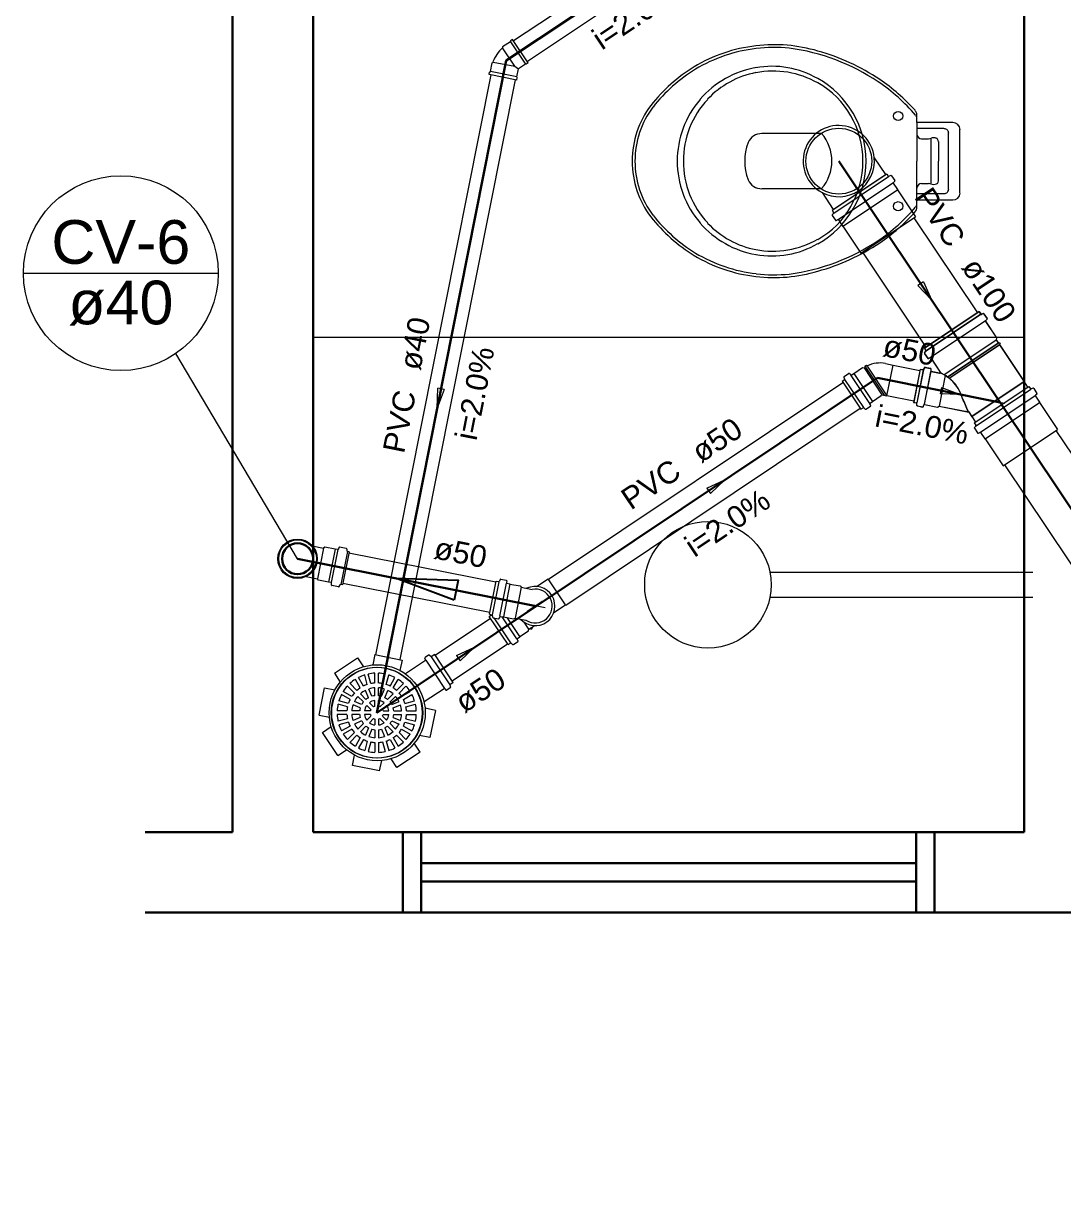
# Model space of a CAD drawing. Header units: inches. Extents: x -27 to 114, y -35 to 60.
# Drawn here: x 60.137 to 61.819, y -31.109 to -29.215 of the extents above; entities that cross this region are included whole.
import ezdxf

# ---------------------------------------------------------------- set-up
doc = ezdxf.new("R2010")
doc.units = ezdxf.units.IN
doc.header["$LTSCALE"] = 10
doc.header["$MEASUREMENT"] = 0
for name, color, linetype, lineweight in [('CV-Colunas', 6, 'Continuous', 30), ('CV-Indicação coluna', 5, 'Continuous', 20), ('CV-Sentido tubo', 8, 'Continuous', 20), ('CV-Seção tubo', 160, 'Continuous', 20), ('CV-Textos coluna', 7, 'Continuous', 20), ('CV-Textos tubo', 7, 'Continuous', 20), ('CV-Tubos detalhe', 6, 'Continuous', 30), ('Simbolos', 160, 'Continuous', 20), ('Simbolos_int', 5, 'Continuous', 5), ('TQ-Sentido tubo', 8, 'Continuous', 20), ('TQ-Seção tubo', 160, 'Continuous', 20), ('TQ-Textos tubo', 7, 'Continuous', 20), ('TQ-Tubos detalhe', 6, 'Continuous', 30), ('xeixo', 3, 'Continuous', 20), ('xjanela-porta', 253, 'Continuous', 30), ('xmoveis', 253, 'Continuous', 20), ('xparede', 7, 'Continuous', 30)]:
    doc.layers.add(name, color=color, linetype=linetype, lineweight=lineweight)
doc.styles.add('Arial', font='arial.ttf')
doc.dimstyles.get("Standard").update_dxf_attribs({"dimtxt": 0.18, "dimasz": 0.18, "dimexe": 0.18, "dimexo": 0.0625, "dimgap": 0.09, "dimtad": 0, "dimtih": 1, "dimtoh": 1, "dimdec": 4, "dimzin": 0, "dimdsep": 46, "dimtxsty": 'Standard', "dimcen": 0.09, "dimadec": 0, "dimazin": 0, "dimtfac": 1, "dimtdec": 4, "dimtofl": 0, "dimtmove": 0, "dimatfit": 3, "dimfxl": 0, "dimtolj": 1, "dimtzin": 0, "dimarcsym": 0})

# ---------------------------------------------------------------- blocks, each defined once
blk = doc.blocks.new('_Closed')
at = {"color": 0, "linetype": 'ByBlock', "lineweight": -2}
for p, q in [((-1, 0.166667), (0, 0)), ((-1, 0.166667), (-1, -0.166667)), ((0, 0), (-1, -0.166667)), ((0, 0), (-1, 0))]:
    blk.add_line(p, q, dxfattribs=at)

msp = doc.modelspace()

# ---------------------------------------------------------------- linework, layer by layer
at = {"layer": 'CV-Colunas', "linetype": 'Continuous'}
msp.add_circle((60.5802, -30.0804), 0.025, dxfattribs=at)
at = {"layer": 'CV-Indicação coluna'}
for p, q in [((60.137, -29.6185), (60.452, -29.6185)), ((60.5802, -30.0804), (60.3836, -29.7483))]:
    msp.add_line(p, q, dxfattribs=at)
msp.add_circle((60.2945, -29.6185), 0.1575, dxfattribs=at)
at = {"layer": 'CV-Seção tubo'}
for p, q in [((60.9007, -30.1185), (60.663, -30.0714)), ((60.891, -30.1675), (60.6533, -30.1204))]:
    msp.add_line(p, q, dxfattribs=at)
at = {"layer": 'CV-Tubos detalhe'}
msp.add_line((60.9661, -30.1569), (60.5802, -30.0804), dxfattribs=at)
at = {"layer": 'Simbolos'}
for p, q in [((60.9118, -29.2527), (60.9115, -29.2544)), ((60.9243, -29.2444), (60.9118, -29.2527)), ((60.9246, -29.243), (60.9243, -29.2444)), ((60.9279, -29.2407), (60.9246, -29.243)), ((60.9532, -29.2786), (60.9279, -29.2407)), ((60.892, -29.2927), (60.8949, -29.2782)), ((60.8949, -29.2782), (60.8963, -29.2772)), ((60.89, -29.2974), (60.8907, -29.2936)), ((60.9347, -29.3063), (60.89, -29.2974)), ((60.8907, -29.2936), (60.892, -29.2927)), ((60.9346, -29.3012), (60.9373, -29.288)), ((60.9485, -29.2805), (60.9373, -29.288)), ((60.9499, -29.2808), (60.9485, -29.2805)), ((60.9532, -29.2786), (60.9499, -29.2808)), ((60.9355, -29.3024), (60.9346, -29.3012)), ((60.9347, -29.3063), (60.9355, -29.3024)), ((61.5125, -29.4319), (61.5307, -29.4591)), ((61.4443, -29.5169), (61.5328, -29.4577)), ((61.5328, -29.4577), (61.5353, -29.4615)), ((61.5394, -29.4608), (61.5365, -29.4619)), ((61.5406, -29.4613), (61.5457, -29.4689)), ((61.5432, -29.4733), (61.55, -29.4835)), ((61.5454, -29.4703), (61.5435, -29.4719)), ((61.55, -29.4835), (61.55, -29.4838)), ((61.55, -29.4838), (61.579, -29.5273)), ((61.4281, -29.4883), (61.4464, -29.5155)), ((61.4443, -29.5169), (61.4468, -29.5207)), ((61.4446, -29.5242), (61.4467, -29.5219)), ((61.4446, -29.5254), (61.4497, -29.5331)), ((61.4511, -29.5334), (61.4533, -29.5322)), ((61.4547, -29.5325), (61.4615, -29.5427)), ((61.4615, -29.5427), (61.4618, -29.5428)), ((61.4618, -29.5428), (61.4909, -29.5862)), ((61.6821, -29.6811), (61.5936, -29.7403)), ((61.6822, -29.6807), (61.5937, -29.7399)), ((61.6821, -29.6811), (61.6846, -29.6848)), ((61.6822, -29.6807), (61.6847, -29.6845)), ((61.6887, -29.6842), (61.6858, -29.6852)), ((61.6888, -29.6839), (61.6859, -29.6849)), ((61.6899, -29.6846), (61.695, -29.6923)), ((61.69, -29.6843), (61.6951, -29.692)), ((61.6948, -29.6937), (61.6928, -29.6953)), ((61.6948, -29.6933), (61.6929, -29.6949)), ((61.6925, -29.6967), (61.7103, -29.7233)), ((61.6926, -29.6963), (61.7104, -29.7229)), ((61.7103, -29.7233), (61.7095, -29.7265)), ((61.7095, -29.7265), (61.713, -29.7317)), ((61.7104, -29.7229), (61.7096, -29.7262)), ((61.7096, -29.7262), (61.713, -29.7314)), ((61.713, -29.7314), (61.7144, -29.7308)), ((61.713, -29.7317), (61.7144, -29.7311)), ((61.7144, -29.7308), (61.7161, -29.7333)), ((61.7144, -29.7311), (61.716, -29.7336)), ((61.5936, -29.7403), (61.5961, -29.744)), ((61.5937, -29.7399), (61.5962, -29.7437)), ((61.5939, -29.7476), (61.596, -29.7453)), ((61.5939, -29.7485), (61.5991, -29.7561)), ((61.5939, -29.7488), (61.599, -29.7565)), ((61.594, -29.7472), (61.5961, -29.7449)), ((61.7148, -29.7344), (61.716, -29.7336)), ((61.7148, -29.7344), (61.7548, -29.7943)), ((61.7149, -29.7341), (61.7161, -29.7333)), ((61.7149, -29.7341), (61.7549, -29.7939)), ((61.4962, -29.7719), (61.4983, -29.7705)), ((61.4976, -29.7692), (61.4999, -29.7676)), ((61.4983, -29.7705), (61.4976, -29.7692)), ((61.501, -29.7687), (61.4999, -29.7676)), ((61.5307, -29.7646), (61.5429, -29.7672)), ((61.5947, -29.7708), (61.6033, -29.7723)), ((61.6004, -29.7568), (61.6026, -29.7556)), ((61.6005, -29.7564), (61.6027, -29.7552)), ((61.604, -29.7559), (61.6193, -29.7787)), ((61.6041, -29.7555), (61.6194, -29.7784)), ((61.4635, -29.7869), (61.4645, -29.7898)), ((61.4639, -29.7857), (61.4712, -29.7808)), ((61.4724, -29.7809), (61.4741, -29.783)), ((61.4755, -29.7833), (61.4795, -29.7807)), ((61.4795, -29.7807), (61.4936, -29.7712)), ((61.4936, -29.7712), (61.4962, -29.7719)), ((61.5869, -29.7739), (61.5762, -29.8277)), ((61.587, -29.7736), (61.5763, -29.8273)), ((61.5869, -29.7739), (61.5911, -29.7747)), ((61.587, -29.7736), (61.5911, -29.7744)), ((61.5937, -29.7715), (61.5922, -29.7743)), ((61.5938, -29.7711), (61.5923, -29.7739)), ((61.5947, -29.7711), (61.6032, -29.7726)), ((61.604, -29.7739), (61.6039, -29.7764)), ((61.6041, -29.7735), (61.604, -29.776)), ((61.6046, -29.7774), (61.6181, -29.7801)), ((61.6047, -29.7771), (61.6182, -29.7798)), ((61.4606, -29.7933), (61.4641, -29.7909)), ((61.4606, -29.7933), (61.4908, -29.8386)), ((61.6742, -29.8608), (61.7627, -29.8016)), ((61.7548, -29.7943), (61.7606, -29.803)), ((61.7627, -29.8016), (61.7652, -29.8054)), ((61.7693, -29.8048), (61.7664, -29.8058)), ((61.7705, -29.8052), (61.7756, -29.8129)), ((61.5058, -29.8286), (61.5097, -29.826)), ((61.5097, -29.826), (61.5239, -29.8166)), ((61.5239, -29.8166), (61.5238, -29.816)), ((61.5251, -29.8152), (61.533, -29.8168)), ((61.5762, -29.8277), (61.5804, -29.8285)), ((61.5763, -29.8273), (61.5805, -29.8281)), ((61.7731, -29.8172), (61.7799, -29.8274)), ((61.7754, -29.8142), (61.7734, -29.8158)), ((61.7799, -29.8274), (61.7799, -29.8278)), ((61.4908, -29.8386), (61.4944, -29.8363)), ((61.4979, -29.8384), (61.4956, -29.8363)), ((61.4991, -29.8385), (61.5064, -29.8336)), ((61.5068, -29.8325), (61.5055, -29.83)), ((61.5816, -29.8325), (61.5813, -29.8294)), ((61.5816, -29.8322), (61.5814, -29.829)), ((61.5823, -29.8332), (61.5908, -29.8351)), ((61.5824, -29.8329), (61.5909, -29.8347)), ((61.5922, -29.8344), (61.5929, -29.8319)), ((61.5923, -29.8341), (61.5929, -29.8315)), ((61.5939, -29.8312), (61.6151, -29.8354)), ((61.594, -29.8308), (61.6151, -29.835)), ((61.6151, -29.835), (61.6174, -29.8335)), ((61.6151, -29.8354), (61.6174, -29.8339)), ((61.6174, -29.8335), (61.6655, -29.8429)), ((61.6174, -29.8339), (61.6654, -29.8432)), ((61.6654, -29.8432), (61.6704, -29.8507)), ((61.6655, -29.8429), (61.6705, -29.8504)), ((61.7799, -29.8278), (61.8089, -29.8712)), ((61.6705, -29.8504), (61.6765, -29.8593)), ((61.6742, -29.8608), (61.6767, -29.8646)), ((61.6745, -29.8681), (61.6766, -29.8658)), ((61.6745, -29.8694), (61.6796, -29.877)), ((61.681, -29.8773), (61.6832, -29.8761)), ((61.6846, -29.8764), (61.6914, -29.8866)), ((61.6914, -29.8866), (61.6918, -29.8867)), ((61.6918, -29.8867), (61.7208, -29.9301)), ((60.604, -30.0594), (60.6221, -30.063)), ((60.6245, -30.0614), (60.6221, -30.063)), ((60.6409, -30.0647), (60.6245, -30.0614)), ((60.6412, -30.0648), (60.6409, -30.0647)), ((60.6451, -30.0655), (60.6412, -30.0648)), ((60.647, -30.0621), (60.6463, -30.0647)), ((60.659, -30.0637), (60.6482, -30.0616)), ((60.6635, -30.0692), (60.6529, -30.1226)), ((60.6598, -30.0646), (60.6599, -30.0677)), ((60.6635, -30.0692), (60.6608, -30.0686)), ((60.5942, -30.109), (60.6123, -30.1126)), ((60.6139, -30.1149), (60.6123, -30.1126)), ((60.6303, -30.1182), (60.6139, -30.1149)), ((60.6306, -30.1182), (60.6303, -30.1182)), ((60.6345, -30.119), (60.6306, -30.1182)), ((60.635, -30.1229), (60.6353, -30.1202)), ((60.6466, -30.126), (60.6358, -30.1238)), ((60.6477, -30.1254), (60.6491, -30.1226)), ((60.6529, -30.1226), (60.6502, -30.1221)), ((60.8905, -30.1702), (60.9011, -30.1165)), ((60.9011, -30.1165), (60.9053, -30.1173)), ((60.9079, -30.114), (60.9065, -30.1168)), ((60.9091, -30.1135), (60.9176, -30.115)), ((60.9185, -30.1163), (60.9181, -30.1189)), ((60.9188, -30.12), (60.9233, -30.1209)), ((60.9233, -30.1209), (60.9236, -30.1213)), ((60.9236, -30.1213), (60.9401, -30.1244)), ((60.9401, -30.1244), (60.9415, -30.1264)), ((60.9415, -30.1264), (60.9593, -30.1302)), ((60.9665, -30.1251), (60.9852, -30.1126)), ((60.9947, -30.1673), (61.0134, -30.1548)), ((60.8901, -30.1737), (60.8939, -30.1712)), ((60.9206, -30.2193), (60.8901, -30.1737)), ((60.8905, -30.1702), (60.8948, -30.1709)), ((60.8958, -30.1751), (60.8955, -30.1719)), ((60.8966, -30.1757), (60.9053, -30.1775)), ((60.9063, -30.1768), (60.9071, -30.1744)), ((60.9084, -30.1736), (60.9129, -30.1745)), ((60.9129, -30.1745), (60.9131, -30.1743)), ((60.9131, -30.1743), (60.9295, -30.1778)), ((60.9295, -30.1778), (60.9318, -30.1762)), ((60.9318, -30.1762), (60.9495, -30.1798)), ((60.9395, -30.2066), (60.9396, -30.2063)), ((60.9396, -30.2063), (60.9535, -30.1969)), ((60.9535, -30.1969), (60.9542, -30.1944)), ((60.9542, -30.1944), (60.9627, -30.1887)), ((60.9562, -30.193), (60.9571, -30.1942)), ((60.9571, -30.1942), (60.9596, -30.1926)), ((60.9589, -30.1912), (60.9596, -30.1926)), ((60.9206, -30.2193), (60.9243, -30.2168)), ((60.9279, -30.2189), (60.9256, -30.2168)), ((60.9291, -30.219), (60.9364, -30.2141)), ((60.9366, -30.2127), (60.9355, -30.2105)), ((60.9357, -30.2091), (60.9395, -30.2066)), ((60.6397, -30.2655), (60.6772, -30.2407)), ((60.6772, -30.2407), (60.6868, -30.255)), ((60.7052, -30.2353), (60.7018, -30.252)), ((60.7052, -30.2353), (60.7492, -30.2443)), ((60.7492, -30.2443), (60.7458, -30.2609)), ((60.7872, -30.2437), (60.7859, -30.2412)), ((60.7919, -30.2363), (60.7863, -30.2401)), ((60.7961, -30.239), (60.7932, -30.2364)), ((60.8019, -30.2351), (60.7961, -30.239)), ((60.832, -30.2805), (60.8019, -30.2351)), ((60.7869, -30.245), (60.7546, -30.2665)), ((60.6397, -30.2655), (60.6492, -30.2799)), ((60.832, -30.2805), (60.8262, -30.2844)), ((60.615, -30.3332), (60.6239, -30.2892)), ((60.6239, -30.2892), (60.6405, -30.2926)), ((60.817, -30.2905), (60.7847, -30.3119)), ((60.8184, -30.2908), (60.8201, -30.2929)), ((60.827, -30.2893), (60.8214, -30.293)), ((60.8262, -30.2844), (60.8274, -30.2881)), ((60.615, -30.3332), (60.6316, -30.3366)), ((60.8031, -30.3255), (60.7864, -30.3221)), ((60.8031, -30.3255), (60.7941, -30.3695)), ((60.6203, -30.3612), (60.6347, -30.3516)), ((60.6452, -30.3987), (60.6203, -30.3612)), ((60.7941, -30.3695), (60.7775, -30.3662)), ((60.6452, -30.3987), (60.6596, -30.3891)), ((60.7783, -30.3932), (60.7408, -30.4181)), ((60.7783, -30.3932), (60.7688, -30.3788)), ((60.6688, -30.4145), (60.6722, -30.3978)), ((60.7129, -30.4234), (60.6688, -30.4145)), ((60.7129, -30.4234), (60.7162, -30.4068)), ((60.7408, -30.4181), (60.7313, -30.4037))]:
    msp.add_line(p, q, dxfattribs=at)
for centre, radius in [((60.5802, -30.0804), 0.0318), ((60.709, -30.3294), 0.0777)]:
    msp.add_circle(centre, radius, dxfattribs=at)
for centre, radius, start, end in [((60.9509, -29.2972), 0.0584, 132.696, 159.831), ((61.4552, -29.4374), 0.0576, 5.5475, 241.978), ((61.4552, -29.4374), 0.0576, 241.978, 5.5475), ((61.5361, -29.4609), 0.001, 213.763, 288.763), ((61.5398, -29.4618), 0.001, 33.7626, 108.763), ((61.5441, -29.4728), 0.001, 128.763, 213.763), ((61.5449, -29.4695), 0.001, 308.763, 33.7626), ((61.4454, -29.5249), 0.001, 138.763, 213.763), ((61.4459, -29.5212), 0.001, 318.763, 33.7626), ((61.4505, -29.5326), 0.001, 213.763, 298.763), ((61.4539, -29.5331), 0.001, 33.7626, 118.763), ((61.6855, -29.6843), 0.001, 213.763, 288.763), ((61.6855, -29.6839), 0.001, 213.763, 288.763), ((61.6891, -29.6852), 0.001, 33.7626, 108.763), ((61.6891, -29.6848), 0.001, 33.7626, 108.763), ((61.6934, -29.6958), 0.001, 128.762, 213.763), ((61.6942, -29.6929), 0.001, 308.763, 33.7626), ((61.6943, -29.6925), 0.001, 308.763, 33.7626), ((61.6934, -29.6961), 0.001, 128.762, 213.763), ((61.5947, -29.7482), 0.001, 138.763, 213.763), ((61.5948, -29.7479), 0.001, 138.763, 213.763), ((61.5953, -29.7446), 0.001, 318.763, 33.7626), ((61.5953, -29.7442), 0.001, 318.763, 33.7626), ((61.5217, -29.8111), 0.0473, 79.162, 116.116), ((61.5945, -29.7718), 0.001, 78.7627, 153.763), ((61.5946, -29.7715), 0.001, 78.7621, 153.762), ((61.5999, -29.7559), 0.001, 213.763, 298.762), ((61.5999, -29.7556), 0.001, 213.763, 298.762), ((61.6032, -29.7564), 0.001, 33.7626, 118.763), ((61.6032, -29.7561), 0.001, 33.7626, 118.762), ((61.4644, -29.7865), 0.001, 123.718, 198.718), ((61.4635, -29.7901), 0.001, 303.718, 18.7179), ((61.4717, -29.7817), 0.001, 38.7177, 123.718), ((61.475, -29.7825), 0.001, 218.718, 303.718), ((61.5914, -29.7739), 0.001, 258.762, 333.762), ((61.5915, -29.7736), 0.001, 258.763, 333.763), ((61.603, -29.7737), 0.001, 353.763, 78.7621), ((61.6031, -29.7733), 0.001, 353.763, 78.7627), ((61.6048, -29.7764), 0.001, 173.762, 258.763), ((61.6049, -29.776), 0.001, 173.763, 258.763), ((61.6185, -29.7789), 0.001, 258.763, 33.7626), ((61.6185, -29.7793), 0.001, 258.762, 33.7626), ((61.5861, -29.8487), 0.0765, 43.2134, 64.255), ((61.5862, -29.8484), 0.0765, 43.2134, 64.255), ((61.5905, -29.8395), 0.0674, 15.8951, 40.208), ((61.5904, -29.8398), 0.0674, 15.8951, 40.208), ((61.766, -29.8048), 0.001, 213.763, 288.763), ((61.7697, -29.8057), 0.001, 33.7626, 108.763), ((61.5249, -29.8162), 0.001, 78.7178, 168.718), ((61.2599, -30.0063), 0.4367, 22.0311, 25.1193), ((61.2599, -30.0067), 0.4367, 22.0311, 25.1193), ((61.774, -29.8167), 0.001, 128.763, 213.763), ((61.7748, -29.8134), 0.001, 308.763, 33.7626), ((61.4949, -29.8371), 0.001, 48.7177, 123.718), ((61.4986, -29.8377), 0.001, 228.718, 303.718), ((61.5063, -29.8295), 0.001, 123.718, 208.718), ((61.5059, -29.8328), 0.001, 303.718, 28.7179), ((61.5804, -29.8294), 0.001, 3.7626, 78.7621), ((61.5805, -29.829), 0.001, 3.7626, 78.7627), ((61.5825, -29.8322), 0.001, 183.763, 258.763), ((61.5825, -29.8325), 0.001, 183.763, 258.763), ((61.591, -29.834), 0.001, 258.763, 343.763), ((61.5911, -29.8337), 0.001, 258.762, 343.762), ((61.5937, -29.8322), 0.001, 78.7627, 163.763), ((61.5938, -29.8319), 0.001, 78.7621, 163.762), ((61.6646, -29.8438), 0.001, 33.7626, 89.4945), ((61.6647, -29.8434), 0.001, 33.7626, 89.4945), ((61.6758, -29.8651), 0.001, 318.763, 33.7626), ((61.6753, -29.8688), 0.001, 138.763, 213.763), ((61.6804, -29.8765), 0.001, 213.763, 298.763), ((61.6838, -29.877), 0.001, 33.7626, 118.763), ((60.6453, -30.0645), 0.001, 258.7908, 343.7908), ((60.648, -30.0625), 0.001, 78.7908, 163.7908), ((60.6588, -30.0647), 0.001, 3.7908, 78.7908), ((60.661, -30.0677), 0.001, 183.7908, 258.7908), ((60.6343, -30.12), 0.001, 353.7908, 78.7908), ((60.636, -30.1229), 0.001, 173.7908, 258.7908), ((60.6468, -30.125), 0.001, 258.7908, 333.7908), ((60.65, -30.1231), 0.001, 78.7908, 153.7908), ((60.9056, -30.1165), 0.001, 258.78, 333.78), ((60.9088, -30.1144), 0.001, 78.7799, 153.78), ((60.9174, -30.1161), 0.001, 353.78, 78.7798), ((60.919, -30.1189), 0.001, 173.78, 258.78), ((60.9645, -30.1568), 0.0273, 236.733, 100.827), ((60.8933, -30.1704), 0.001, 303.78, 337.351), ((60.8946, -30.1719), 0.001, 3.7799, 78.7799), ((60.8969, -30.1749), 0.001, 183.78, 258.78), ((60.9053, -30.1766), 0.001, 258.78, 343.78), ((60.9082, -30.1746), 0.001, 78.7799, 163.78), ((60.9249, -30.2176), 0.001, 48.7799, 123.78), ((60.9285, -30.2181), 0.001, 228.78, 303.78), ((60.9363, -30.2099), 0.001, 123.78, 208.78), ((60.9358, -30.2133), 0.001, 303.78, 28.7799), ((60.7868, -30.2409), 0.001, 123.535, 208.535), ((60.7864, -30.2442), 0.001, 303.535, 28.5351), ((60.7925, -30.2372), 0.001, 48.5351, 123.535), ((60.7961, -30.2377), 0.001, 228.535, 303.535), ((60.8176, -30.2913), 0.001, 38.5351, 123.535), ((60.8208, -30.2921), 0.001, 218.535, 303.535), ((60.8274, -30.2848), 0.001, 123.535, 198.535), ((60.8264, -30.2884), 0.001, 303.535, 18.5351)]:
    msp.add_arc(centre, radius, start, end, dxfattribs=at)
at = {"layer": 'Simbolos_int'}
for p, q in [((60.9314, -29.2841), (60.9115, -29.2544)), ((60.9243, -29.2444), (60.9485, -29.2805)), ((60.8963, -29.2772), (60.9314, -29.2841)), ((60.9346, -29.3012), (60.892, -29.2927)), ((60.9314, -29.2841), (60.9339, -29.2857)), ((60.9339, -29.2857), (60.9373, -29.288)), ((61.4464, -29.5155), (61.5307, -29.4591)), ((61.4472, -29.5213), (61.5357, -29.4621)), ((61.4543, -29.5319), (61.5428, -29.4727)), ((61.4618, -29.5428), (61.55, -29.4838)), ((61.4909, -29.5862), (61.579, -29.5273)), ((61.685, -29.6855), (61.5965, -29.7446)), ((61.6851, -29.6851), (61.5966, -29.7443)), ((61.6921, -29.6961), (61.6036, -29.7552)), ((61.6922, -29.6957), (61.6037, -29.7549)), ((61.6253, -29.7828), (61.7095, -29.7265)), ((61.6254, -29.7825), (61.7096, -29.7262)), ((61.6309, -29.7866), (61.713, -29.7317)), ((61.631, -29.7863), (61.713, -29.7314)), ((61.6337, -29.7886), (61.7148, -29.7344)), ((61.6338, -29.7883), (61.7149, -29.7341)), ((61.4983, -29.7705), (61.5287, -29.8161)), ((61.501, -29.7687), (61.533, -29.8168)), ((61.533, -29.8168), (61.5429, -29.7672)), ((61.4747, -29.7839), (61.505, -29.8292)), ((61.4795, -29.7807), (61.5097, -29.826)), ((61.4962, -29.7719), (61.5251, -29.8152)), ((61.5919, -29.7751), (61.5813, -29.8285)), ((61.592, -29.7747), (61.5814, -29.8281)), ((61.6037, -29.7774), (61.5931, -29.8308)), ((61.6038, -29.7771), (61.5932, -29.8305)), ((61.6273, -29.7839), (61.6174, -29.8335)), ((61.6272, -29.7843), (61.6174, -29.8339)), ((61.4647, -29.7905), (61.495, -29.8359)), ((61.7548, -29.7943), (61.6704, -29.8507)), ((61.7549, -29.7939), (61.6705, -29.8504)), ((61.6771, -29.8652), (61.7656, -29.806)), ((61.6842, -29.8758), (61.7727, -29.8166)), ((61.7024, -29.8248), (61.7236, -29.829)), ((61.7111, -29.8202), (61.7211, -29.8352)), ((61.6918, -29.8867), (61.7799, -29.8278)), ((61.7208, -29.9301), (61.8089, -29.8712)), ((60.6221, -30.063), (60.6123, -30.1126)), ((60.6409, -30.0647), (60.6303, -30.1182)), ((60.6451, -30.0655), (60.6345, -30.119)), ((60.6608, -30.0686), (60.6502, -30.1221)), ((60.8955, -30.171), (60.9063, -30.1175)), ((60.9073, -30.1734), (60.9181, -30.1198)), ((60.9233, -30.1209), (60.9129, -30.1745)), ((60.9415, -30.1264), (60.9318, -30.1762)), ((61.0134, -30.1548), (60.9852, -30.1126)), ((60.9757, -30.1493), (60.9514, -30.1655)), ((60.9807, -30.1598), (60.9508, -30.1539)), ((60.8957, -30.1727), (60.8945, -30.1708)), ((60.9249, -30.2163), (60.898, -30.176)), ((60.9349, -30.2097), (60.9111, -30.1741)), ((60.9396, -30.2063), (60.919, -30.1755)), ((60.9542, -30.1944), (60.9465, -30.183)), ((60.7961, -30.239), (60.8262, -30.2844)), ((60.7875, -30.2446), (60.8176, -30.2901))]:
    msp.add_line(p, q, dxfattribs=at)
for centre, radius in [((61.4552, -29.4374), 0.0532), ((60.5802, -30.0804), 0.0255), ((60.709, -30.3294), 0.0735)]:
    msp.add_circle(centre, radius, dxfattribs=at)
msp.add_arc((60.9645, -30.1568), 0.0318, 221.641, 115.919, dxfattribs=at)
at = {"layer": 'TQ-Sentido tubo'}
for points in [[(61.5876, -29.6355), (61.566, -29.6031)], [(60.8122, -29.8057), (60.8198, -29.7676)], [(61.6203, -29.8084), (61.5822, -29.8008)], [(61.2449, -29.9704), (61.2126, -29.9921)], [(60.8401, -30.2412), (60.8078, -30.2628)]]:
    msp.add_lwpolyline(points, dxfattribs=at)
at = {"layer": 'TQ-Seção tubo'}
for p, q in [((61.2387, -29.0363), (60.9294, -29.243)), ((61.2609, -29.0696), (60.9517, -29.2763)), ((60.8927, -29.2979), (60.7064, -30.2357)), ((60.932, -29.3057), (60.7457, -30.2435)), ((61.5765, -29.529), (61.6793, -29.6827)), ((61.4934, -29.5845), (61.5962, -29.7383)), ((61.5429, -29.7675), (61.5865, -29.7762)), ((60.9859, -30.1136), (61.4618, -29.7952)), ((61.5331, -29.8165), (61.5767, -29.8252)), ((61.0137, -30.1552), (61.4896, -29.8368)), ((61.8064, -29.8729), (62.5853, -31.0379)), ((61.7233, -29.9284), (62.465, -31.0379)), ((60.8025, -30.2363), (60.8919, -30.1764)), ((60.8303, -30.2778), (60.9197, -30.218)), ((60.6763, -30.2934), (60.665, -30.2821)), ((60.6816, -30.2893), (60.6737, -30.2755)), ((60.6867, -30.2863), (60.6787, -30.2726)), ((60.6929, -30.2837), (60.6888, -30.2684)), ((60.6986, -30.2822), (60.6945, -30.2669)), ((60.7053, -30.2813), (60.7053, -30.2655)), ((60.7111, -30.2813), (60.7111, -30.2655)), ((60.7178, -30.2822), (60.7219, -30.2669)), ((60.7235, -30.2837), (60.7276, -30.2684)), ((60.7297, -30.2863), (60.7377, -30.2726)), ((60.7348, -30.2893), (60.7427, -30.2755)), ((60.7401, -30.2934), (60.7514, -30.2821)), ((60.6651, -30.3079), (60.6513, -30.3)), ((60.668, -30.3029), (60.6542, -30.2949)), ((60.6721, -30.2975), (60.6609, -30.2863)), ((60.6908, -30.3079), (60.6818, -30.2989)), ((60.6949, -30.3051), (60.6901, -30.2933)), ((60.7003, -30.3028), (60.6955, -30.2911)), ((60.7053, -30.3019), (60.7053, -30.2892)), ((60.7111, -30.3019), (60.7111, -30.2892)), ((60.7161, -30.3028), (60.7209, -30.2911)), ((60.7215, -30.3051), (60.7263, -30.2933)), ((60.7256, -30.3079), (60.7346, -30.2989)), ((60.7443, -30.2975), (60.7555, -30.2863)), ((60.7484, -30.3029), (60.7622, -30.2949)), ((60.7513, -30.3079), (60.7651, -30.3)), ((60.661, -30.3198), (60.6456, -30.3157)), ((60.6625, -30.3142), (60.6471, -30.3101)), ((60.6816, -30.3216), (60.6699, -30.3167)), ((60.6838, -30.3162), (60.6721, -30.3113)), ((60.6866, -30.312), (60.6776, -30.303)), ((60.6988, -30.3242), (60.6922, -30.3176)), ((60.703, -30.3201), (60.6963, -30.3134)), ((60.7053, -30.3191), (60.7053, -30.3097)), ((60.7111, -30.3191), (60.7111, -30.3097)), ((60.7134, -30.3201), (60.7201, -30.3134)), ((60.7175, -30.3242), (60.7242, -30.3176)), ((60.7298, -30.312), (60.7388, -30.303)), ((60.7326, -30.3162), (60.7443, -30.3113)), ((60.7348, -30.3216), (60.7465, -30.3167)), ((60.7539, -30.3142), (60.7693, -30.3101)), ((60.7554, -30.3198), (60.7708, -30.3157)), ((60.6601, -30.3265), (60.6442, -30.3265)), ((60.6601, -30.3324), (60.6442, -30.3324)), ((60.661, -30.3391), (60.6456, -30.3432)), ((60.6806, -30.3265), (60.6679, -30.3265)), ((60.6806, -30.3324), (60.6679, -30.3324)), ((60.6816, -30.3373), (60.6699, -30.3422)), ((60.6979, -30.3265), (60.6885, -30.3265)), ((60.6979, -30.3324), (60.6885, -30.3324)), ((60.6988, -30.3347), (60.6922, -30.3413)), ((60.703, -30.3388), (60.6963, -30.3455)), ((60.7134, -30.3388), (60.7201, -30.3455)), ((60.7175, -30.3347), (60.7242, -30.3413)), ((60.7185, -30.3265), (60.7279, -30.3265)), ((60.7185, -30.3324), (60.7279, -30.3324)), ((60.7348, -30.3373), (60.7465, -30.3422)), ((60.7358, -30.3265), (60.7485, -30.3265)), ((60.7358, -30.3324), (60.7485, -30.3324)), ((60.7554, -30.3391), (60.7708, -30.3432)), ((60.7563, -30.3265), (60.7722, -30.3265)), ((60.7563, -30.3324), (60.7722, -30.3324)), ((60.6625, -30.3447), (60.6471, -30.3488)), ((60.6651, -30.351), (60.6513, -30.3589)), ((60.668, -30.356), (60.6542, -30.364)), ((60.6838, -30.3427), (60.6721, -30.3476)), ((60.6866, -30.3469), (60.6776, -30.3559)), ((60.6908, -30.351), (60.6818, -30.36)), ((60.6949, -30.3538), (60.6901, -30.3656)), ((60.7003, -30.3561), (60.6955, -30.3678)), ((60.7053, -30.3398), (60.7053, -30.3492)), ((60.7053, -30.357), (60.7053, -30.3697)), ((60.7111, -30.3398), (60.7111, -30.3492)), ((60.7111, -30.357), (60.7111, -30.3697)), ((60.7161, -30.3561), (60.7209, -30.3678)), ((60.7215, -30.3538), (60.7263, -30.3656)), ((60.7256, -30.351), (60.7346, -30.36)), ((60.7298, -30.3469), (60.7388, -30.3559)), ((60.7326, -30.3427), (60.7443, -30.3476)), ((60.7484, -30.356), (60.7622, -30.364)), ((60.7513, -30.351), (60.7651, -30.3589)), ((60.7539, -30.3447), (60.7693, -30.3488)), ((60.6721, -30.3614), (60.6609, -30.3726)), ((60.6763, -30.3655), (60.665, -30.3768)), ((60.6816, -30.3696), (60.6737, -30.3834)), ((60.6867, -30.3726), (60.6787, -30.3863)), ((60.6929, -30.3752), (60.6888, -30.3905)), ((60.6986, -30.3767), (60.6945, -30.392)), ((60.7178, -30.3767), (60.7219, -30.392)), ((60.7235, -30.3752), (60.7276, -30.3905)), ((60.7297, -30.3726), (60.7377, -30.3863)), ((60.7348, -30.3696), (60.7427, -30.3834)), ((60.7401, -30.3655), (60.7514, -30.3768)), ((60.7443, -30.3614), (60.7555, -30.3726)), ((60.7053, -30.3775), (60.7053, -30.3934)), ((60.7111, -30.3775), (60.7111, -30.3934))]:
    msp.add_line(p, q, dxfattribs=at)
msp.add_circle((60.7082, -30.3294), 0.0735, dxfattribs=at)
for radius, start, end in [(0.0641, 122.6132, 132.3868), (0.0641, 107.6132, 117.3868), (0.0641, 92.6132, 102.3868), (0.0482, 93.4746, 101.5254), (0.0641, 77.6132, 87.3868), (0.0482, 78.4746, 86.5254), (0.0641, 62.6132, 72.3868), (0.0641, 47.6132, 57.3868), (0.0641, 152.6132, 162.3868), (0.0641, 137.6132, 147.3868), (0.0482, 138.4746, 146.5254), (0.0482, 123.4746, 131.5254), (0.0404, 116.6455, 130.8545), (0.0482, 108.4746, 116.5254), (0.0404, 94.1455, 108.3545), (0.0404, 71.6455, 85.8545), (0.0482, 63.4746, 71.5254), (0.0404, 49.1455, 63.3545), (0.0482, 48.4746, 56.5254), (0.0482, 33.4746, 41.5254), (0.0641, 32.6132, 42.3868), (0.0641, 17.6132, 27.3868), (0.0641, 167.6132, 177.3868), (0.0482, 168.4746, 176.5254), (0.0482, 153.4746, 161.5254), (0.0404, 161.6455, 175.8545), (0.0404, 139.1455, 153.3545), (0.0277, 141.0423, 151.4577), (0.02, 143.415, 171.585), (0.0277, 118.5423, 128.9577), (0.02, 98.415, 126.585), (0.0277, 96.0423, 106.4577), (0.0107, 105.8266, 119.1734), (0.0277, 73.5423, 83.9577), (0.02, 53.415, 81.585), (0.0107, 60.8266, 74.1734), (0.0277, 51.0423, 61.4577), (0.02, 8.415, 36.585), (0.0277, 28.5423, 38.9577), (0.0404, 26.6455, 40.8545), (0.0404, 4.1455, 18.3545), (0.0482, 18.4746, 26.5254), (0.0482, 3.4746, 11.5254), (0.0641, 2.6132, 12.3868), (0.0641, 182.6132, 192.3868), (0.0482, 183.4746, 191.5254), (0.0404, 184.1455, 198.3545), (0.0277, 163.5423, 173.9577), (0.0277, 186.0423, 196.4577), (0.02, 188.415, 216.585), (0.0107, 150.8266, 164.1734), (0.0107, 195.8266, 209.1734), (0.0107, 240.8266, 254.1734), (0.0107, 285.8266, 299.1734), (0.0107, 15.8266, 29.1734), (0.0107, 330.8266, 344.1734), (0.02, 323.415, 351.585), (0.0277, 6.0423, 16.4577), (0.0277, 343.5423, 353.9577), (0.0404, 341.6455, 355.8545), (0.0482, 348.4746, 356.5254), (0.0641, 347.6132, 357.3868), (0.0641, 197.6132, 207.3868), (0.0482, 198.4746, 206.5254), (0.0482, 213.4746, 221.5254), (0.0404, 206.6455, 220.8545), (0.0277, 208.5423, 218.9577), (0.0277, 231.0423, 241.4577), (0.02, 233.415, 261.585), (0.0277, 253.5423, 263.9577), (0.02, 278.415, 306.585), (0.0277, 276.0423, 286.4577), (0.0277, 298.5423, 308.9577), (0.0277, 321.0423, 331.4577), (0.0404, 319.1455, 333.3545), (0.0482, 318.4746, 326.5254), (0.0482, 333.4746, 341.5254), (0.0641, 332.6132, 342.3868), (0.0641, 212.6132, 222.3868), (0.0641, 227.6132, 237.3868), (0.0482, 228.4746, 236.5254), (0.0404, 229.1455, 243.3545), (0.0482, 243.4746, 251.5254), (0.0404, 251.6455, 265.8545), (0.0482, 258.4746, 266.5254), (0.0404, 274.1455, 288.3545), (0.0482, 273.4746, 281.5254), (0.0482, 288.4746, 296.5254), (0.0404, 296.6455, 310.8545), (0.0482, 303.4746, 311.5254), (0.0641, 302.6132, 312.3868), (0.0641, 317.6132, 327.3868), (0.0641, 242.6132, 252.3868), (0.0641, 257.6132, 267.3868), (0.0641, 272.6132, 282.3868), (0.0641, 287.6132, 297.3868)]:
    msp.add_arc((60.7082, -30.3294), radius, start, end, dxfattribs=at)
at = {"layer": 'TQ-Tubos detalhe'}
for p, q in [((61.2723, -29.0379), (60.9177, -29.2749)), ((60.9177, -29.2749), (60.7082, -30.3294)), ((61.4552, -29.4374), (61.7159, -29.8275)), ((60.9661, -30.1569), (61.5177, -29.7879)), ((61.5177, -29.7879), (61.7159, -29.8275)), ((61.7159, -29.8275), (62.7942, -31.4404)), ((60.7082, -30.3294), (60.9661, -30.1569))]:
    msp.add_line(p, q, dxfattribs=at)
at = {"layer": 'xeixo'}
for p, q in [((60.9177, -29.2749), (61.7802, -28.6984)), ((60.7082, -30.3294), (60.9177, -29.2749)), ((61.4552, -29.4374), (62.7942, -31.4404)), ((60.7082, -30.3294), (61.5177, -29.7879)), ((61.7157, -29.8274), (61.5177, -29.7879)), ((60.5802, -30.0804), (60.9662, -30.1569))]:
    msp.add_line(p, q, dxfattribs=at)
at = {"layer": 'xeixo', "color": 6}
msp.add_circle((60.5802, -30.0804), 0.0305, dxfattribs=at)
at = {"layer": 'xjanela-porta'}
for p, q in [((61.5802, -30.5224), (60.7802, -30.5224)), ((61.5802, -30.6524), (60.7802, -30.6524))]:
    msp.add_line(p, q, dxfattribs=at)
for points in [[(60.7502, -30.5224), (60.7802, -30.5224), (60.7802, -30.6524), (60.7502, -30.6524)], [(61.6102, -30.6524), (61.5802, -30.6524), (61.5802, -30.5224), (61.6102, -30.5224)]]:
    msp.add_lwpolyline(points, dxfattribs=at)
msp.add_lwpolyline([(61.5802, -30.5724), (60.7802, -30.5724), (60.7802, -30.6024), (61.5802, -30.6024), (61.5802, -30.5724), (61.5802, -30.5724)], close=True, dxfattribs=at)
at = {"layer": 'xmoveis'}
for p, q in [((61.5812, -29.3679), (61.5812, -29.3629)), ((61.5812, -29.3749), (61.5812, -29.3679)), ((61.5812, -29.3749), (61.5812, -29.4374)), ((61.6392, -29.3749), (61.5812, -29.3749)), ((61.6252, -29.3849), (61.5812, -29.3849)), ((61.6512, -29.4374), (61.6512, -29.3859)), ((61.4272, -29.3929), (61.3312, -29.3929)), ((61.5892, -29.4014), (61.6002, -29.4014)), ((61.6047, -29.4374), (61.6047, -29.4019)), ((61.6162, -29.4059), (61.6162, -29.4374)), ((61.6327, -29.4374), (61.6327, -29.3924)), ((61.5812, -29.4999), (61.5812, -29.4374)), ((61.6047, -29.4729), (61.6047, -29.4374)), ((61.6162, -29.4689), (61.6162, -29.4374)), ((61.6327, -29.4824), (61.6327, -29.4374)), ((61.6512, -29.4889), (61.6512, -29.4374)), ((61.3312, -29.4819), (61.4272, -29.4819)), ((61.5892, -29.4734), (61.6002, -29.4734)), ((61.5812, -29.4899), (61.6252, -29.4899)), ((61.5812, -29.4999), (61.6392, -29.4999)), ((61.5812, -29.5069), (61.5812, -29.4999)), ((61.5812, -29.5119), (61.5812, -29.5069)), ((61.7552, -29.7224), (60.6052, -29.7224)), ((61.7692, -30.1024), (61.3437, -30.1024)), ((61.3437, -30.1424), (61.7692, -30.1424))]:
    msp.add_line(p, q, dxfattribs=at)
for centre, radius in [((61.5512, -29.3644), 0.0075), ((61.5512, -29.5104), 0.0075), ((61.2437, -30.1224), 0.1023)]:
    msp.add_circle(centre, radius, dxfattribs=at)
for centre, radius, start, end in [((61.3492, -29.4974), 0.248, 96.483, 121.073), ((61.3492, -29.4974), 0.2435, 96.4779, 121.067), ((61.3512, -29.4924), 0.2433, 73.2378, 97.0453), ((61.3512, -29.4924), 0.2388, 84.2407, 97.0506), ((61.3332, -29.5829), 0.3307, 55.8497, 82.7065), ((61.3332, -29.5829), 0.3352, 55.8476, 74.7475), ((61.3622, -29.5129), 0.2681, 121.681, 141.84), ((61.3622, -29.5129), 0.2636, 121.686, 141.83), ((61.3487, -29.4404), 0.1566, 100.028, 138.778), ((61.3482, -29.4354), 0.1437, 100.808, 136.926), ((61.3477, -29.4299), 0.1458, 59.7019, 100.446), ((61.3492, -29.4369), 0.1451, 60.1948, 101.066), ((61.3487, -29.4369), 0.1456, 359.888, 60.0886), ((61.3452, -29.4379), 0.1544, 0.2488, 60.3441), ((61.3402, -29.5694), 0.3159, 40.7546, 55.5359), ((61.3402, -29.5694), 0.3204, 41.9479, 55.5381), ((61.2702, -29.4369), 0.149, 143.002, 180.128), ((61.2702, -29.4369), 0.1445, 143.02, 180.128), ((61.3472, -29.4374), 0.1532, 139.336, 180.055), ((61.3462, -29.4359), 0.1422, 136.228, 180.664), ((61.5712, -29.3629), 0.0102, 358.309, 45.2439), ((61.5722, -29.3694), 0.00945, 6.988, 38.6516), ((61.6257, -29.3924), 0.00728, 358.275, 91.725), ((61.6397, -29.3869), 0.0118, 3.6802, 91.299), ((61.3877, -29.4374), 0.0846, 159.222, 200.778), ((61.3307, -29.4169), 0.0241, 89.1095, 156.49), ((61.3757, -29.4374), 0.0683, 319.312, 40.6882), ((61.5897, -29.3929), 0.00832, 184.718, 267.985), ((61.5997, -29.3894), 0.0119, 274.052, 294.02), ((61.6087, -29.4129), 0.0131, 70.6125, 109.658), ((61.6107, -29.4059), 0.00592, 43.936, 67.4017), ((61.6097, -29.4059), 0.00666, 357.957, 36.1023), ((61.2702, -29.4379), 0.149, 179.872, 216.998), ((61.2702, -29.4379), 0.1445, 179.872, 216.98), ((61.3472, -29.4374), 0.1532, 179.945, 220.664), ((61.3462, -29.4389), 0.1422, 179.336, 223.772), ((61.3487, -29.4379), 0.1456, 299.911, 0.1122), ((61.3452, -29.4369), 0.1544, 299.656, 359.751), ((61.3307, -29.4579), 0.0241, 203.51, 270.891), ((61.5897, -29.4819), 0.00832, 92.0149, 175.282), ((61.5997, -29.4854), 0.0119, 65.9796, 85.9479), ((61.6087, -29.4619), 0.0131, 250.342, 289.388), ((61.6107, -29.4689), 0.00592, 292.598, 316.064), ((61.6097, -29.4694), 0.00666, 323.898, 2.0428), ((61.6257, -29.4824), 0.00728, 268.275, 1.725), ((61.6397, -29.4884), 0.0118, 268.701, 356.32), ((61.3402, -29.3054), 0.3159, 304.464, 319.245), ((61.3402, -29.3054), 0.3204, 304.462, 318.052), ((61.5712, -29.5124), 0.0102, 314.756, 1.6914), ((61.5722, -29.5054), 0.00945, 321.348, 353.012), ((61.3622, -29.3619), 0.2681, 218.16, 238.319), ((61.3622, -29.3619), 0.2636, 218.17, 238.314), ((61.3487, -29.4344), 0.1566, 221.222, 259.972), ((61.3482, -29.4394), 0.1437, 223.074, 259.192), ((61.3492, -29.4379), 0.1451, 258.934, 299.805), ((61.3477, -29.4449), 0.1458, 259.554, 300.298), ((61.3332, -29.2919), 0.3307, 277.293, 304.15), ((61.3332, -29.2919), 0.3352, 285.252, 304.152), ((61.3492, -29.3774), 0.248, 238.927, 263.517), ((61.3492, -29.3774), 0.2435, 238.933, 263.522), ((61.3512, -29.3824), 0.2433, 262.955, 286.762), ((61.3512, -29.3824), 0.2388, 262.949, 275.759)]:
    msp.add_arc(centre, radius, start, end, dxfattribs=at)
at = {"layer": 'xparede'}
for p, q in [((60.4752, -30.5224), (60.4752, -28.2764)), ((60.6052, -30.5224), (60.6052, -28.3524)), ((61.7552, -30.5224), (61.7552, -28.3524)), ((60.3337, -30.5224), (60.4752, -30.5224)), ((60.7502, -30.5224), (60.6052, -30.5224)), ((60.7502, -30.5224), (60.7502, -30.6524)), ((61.7552, -30.5224), (61.6102, -30.5224)), ((61.6102, -30.5224), (61.6102, -30.6524)), ((60.7502, -30.6524), (60.3337, -30.6524)), ((61.8852, -30.6524), (61.6102, -30.6524))]:
    msp.add_line(p, q, dxfattribs=at)

# ---------------------------------------------------------------- block references
at = {"layer": 'TQ-Sentido tubo'}
for p, xscale, yscale, zscale, rotation in [((61.6052, -29.6618), 0.03170202377216543, 0.03170202377216543, 0.03170202377216543, 303.7604001277672), ((60.8061, -29.8368), 0.03170202377216951, 0.03170202377216951, 0.03170202377216951, 258.7636751131658), ((61.6514, -29.8146), 0.03170202377216746, 0.03170202377216746, 0.03170202377216746, 348.7278681320198), ((61.2712, -29.9528), 0.03170202377216572, 0.03170202377216572, 0.03170202377216572, 33.7772906355919), ((60.8665, -30.2236), 0.03170202377216771, 0.03170202377216771, 0.03170202377216771, 33.77729063562039)]:
    msp.add_blockref('_Closed', p, dxfattribs=dict(at, xscale=xscale, yscale=yscale, zscale=zscale, rotation=rotation))

# ---------------------------------------------------------------- texts
at = {"layer": 'CV-Textos coluna', "char_height": 0.0706, "attachment_point": 8, "line_spacing_factor": 0.798, "style": 'Arial'}
for s, insert, width in [('CV-6', (60.2945, -29.6044), 0.248875), ('ø40', (60.2945, -29.7032), 0.188122)]:
    msp.add_mtext(s, dxfattribs=dict(at, insert=insert, width=width))
at = {"layer": 'CV-Textos tubo', "insert": (60.7987, -30.0803), "char_height": 0.0353, "width": 0.095011, "attachment_point": 7, "rotation": 348.79, "line_spacing_factor": 0.798, "style": 'Arial'}
msp.add_mtext('ø50', dxfattribs=at)
at = {"layer": 'TQ-Textos tubo', "char_height": 0.0353, "line_spacing_factor": 0.798, "style": 'Arial'}
for s, insert, width, attachment_point, rotation in [('i=2.0%', (61.1355, -29.217), 0.170374, 8, 33.759), ('PVC', (61.6319, -29.5802), 0.113582, 9, 303.7626), ('ø100', (61.6516, -29.6095), 0.125694, 7, 303.7626), ('ø40', (60.7795, -29.7774), 0.095011, 7, 78.7632), ('ø50', (61.5244, -29.7531), 0.095011, 7, 348.7178), ('i=2.0%', (60.8845, -29.8164), 0.170374, 8, 78.7632), ('PVC', (60.7725, -29.8122), 0.113582, 9, 78.7632), ('i=2.0%', (61.5863, -29.8814), 0.170374, 8, 348.7178), ('ø50', (61.233, -29.9273), 0.095011, 7, 33.7798), ('PVC', (61.2035, -29.9468), 0.113582, 9, 33.7798), ('i=2.0%', (61.2852, -30.0373), 0.170374, 8, 33.7798), ('ø50', (60.8503, -30.3319), 0.095011, 7, 33.7798)]:
    msp.add_mtext(s, dxfattribs=dict(at, insert=insert, width=width, attachment_point=attachment_point, rotation=rotation))

# ---------------------------------------------------------------- leaders
at = {"layer": 'CV-Sentido tubo'}
msp.add_leader([(60.7385, -30.1118), (60.8078, -30.1255)], dimstyle='Standard', override={"dimasz": 0.1, "dimldrblk": 'Closed'}, dxfattribs=at)

doc.saveas('drawing.dxf')
